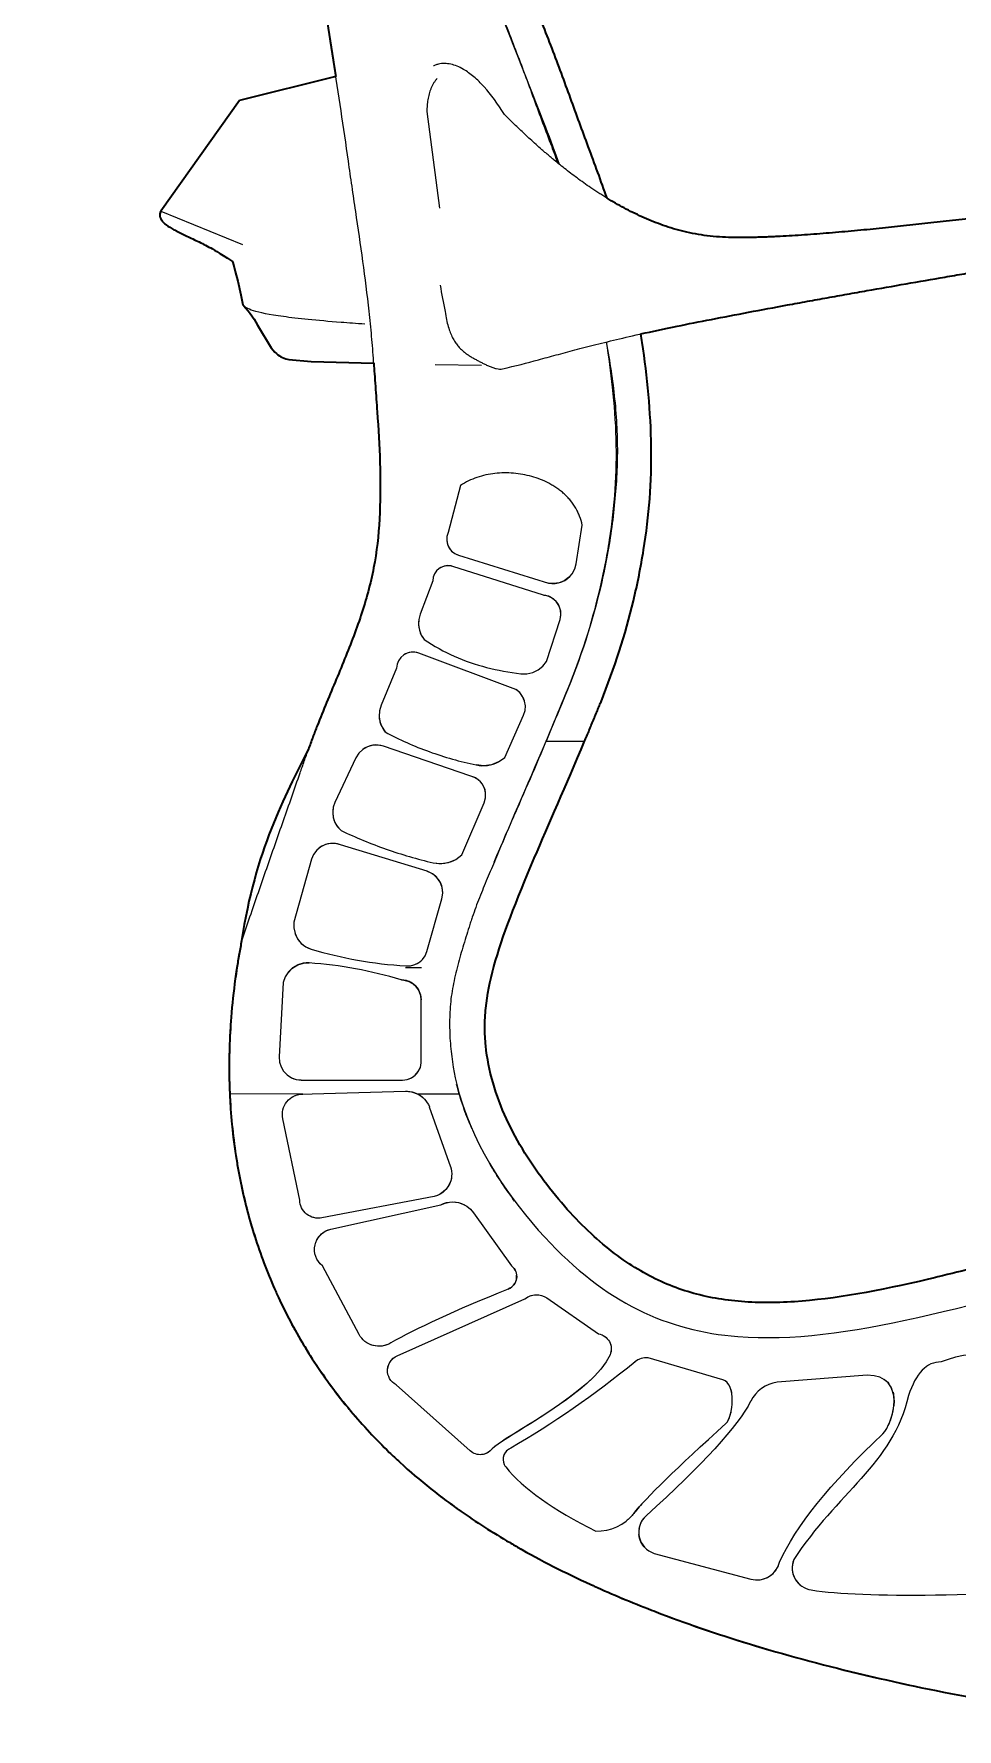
# Model space of a CAD drawing. Header units: millimetres. Extents: x 0 to 2114, y 0 to 2075.
# Drawn here: x 1336.2 to 1505.6, y 1540.6 to 1851.3 of the extents above; entities that cross this region are included whole.
import ezdxf

# ---------------------------------------------------------------- set-up
doc = ezdxf.new("R2010")
doc.units = ezdxf.units.MM
doc.layers.add('Blocks', color=7, linetype='Continuous')
doc.layers.add('Blocks$Inner', color=7, linetype='Continuous', lineweight=25, true_color=0x007f00)
doc.layers.add('Blocks$Outline', color=7, linetype='Continuous', lineweight=35, true_color=0xff3f3f)

# ---------------------------------------------------------------- blocks, each defined once
blk = doc.blocks.new('Setu Side Chair SIde')
at = {"layer": 'Blocks$Inner'}
for p, q in [((236.59, 664.5), (238.92, 646.75)), ((238.11, 618.12), (246.62, 617.99)), ((263.97, 581.59), (265.07, 588.64)), ((242.36, 583.16), (258.89, 578.04)), ((263.7, 580.64), (263.97, 581.59)), ((252.92, 558.52), (235.08, 565.2)), ((258.45, 549.06), (265.51, 549.06)), ((236.62, 525.21), (220.76, 530.04)), ((235.57, 507.53), (232.63, 507.53)), ((213.8, 484.39), (200.42, 484.44)), ((237.02, 482.07), (240.9, 471.07)), ((213.25, 464.95), (210.16, 479.86)), ((237.91, 465.63), (217.31, 461.69)), ((218.96, 459.61), (239.12, 464.09)), ((245.15, 462.63), (252.13, 452.87)), ((224.14, 440.33), (217.44, 452.9)), ((231.12, 436.4), (254.57, 446.86)), ((258.6, 447.01), (268.04, 440.43)), ((290.86, 432.02), (277.18, 436.02)), ((317.36, 432.86), (300.81, 431.58)), ((244.53, 418.98), (230.93, 431.08)), ((278.29, 400.18), (296, 395.48))]:
    blk.add_line(p, q, dxfattribs=at)
for points in [[(219.87, 670.87), (202.22, 666.5), (187.76, 646.23), (202.77, 640.1)], [(202.85, 629.03), (202.44, 630.86), (201.89, 633.4), (201.44, 635.15), (201.14, 636.2), (200.9, 637)], [(202.99, 628.85), (203.39, 628.42), (203.77, 627.96), (204.15, 627.47), (204.88, 626.39), (208.03, 621.15)], [(205.52, 625.34), (208.03, 621.15), (208.68, 620.4), (208.97, 620.13), (209.25, 619.9), (209.53, 619.71), (209.82, 619.54), (210.11, 619.39), (210.41, 619.26), (210.7, 619.15), (211.25, 619), (215.33, 618.63), (227.04, 618.37)], [(242.72, 595.93), (240.46, 587.31), (240.25, 586.6), (240.21, 585.87)], [(240.21, 585.87), (240.35, 585.15), (240.66, 584.48), (241.11, 583.91), (241.69, 583.46), (242.36, 583.16)], [(241.36, 581.11), (240.71, 581.23), (240.06, 581.21), (239.42, 581.03), (238.85, 580.72)], [(261, 571.38), (261.15, 572.24), (261.08, 573.11), (260.79, 573.94), (260.3, 574.66), (259.64, 575.24), (258.86, 575.62), (258, 575.8), (241.36, 581.11)], [(238.85, 580.72), (238.36, 580.28), (237.98, 579.74), (237.74, 579.13), (237.65, 578.48), (235.33, 572.32), (235.08, 571.37)], [(263.23, 579.77), (262.57, 579.04), (261.76, 578.47), (260.85, 578.1), (259.87, 577.96), (258.89, 578.04)], [(263.23, 579.77), (263.7, 580.64)], [(235.08, 571.37), (235.04, 570.39), (235.2, 569.42), (235.56, 568.51), (236.11, 567.69)], [(256, 561.65), (256.99, 562.12), (257.85, 562.81), (258.54, 563.67), (261, 571.38)], [(232.35, 564.87), (231.81, 564.4), (231.39, 563.82), (231.13, 563.16), (231.03, 562.45), (228.19, 555.65), (227.9, 554.65), (227.83, 553.61)], [(235.08, 565.2), (234.39, 565.37), (233.67, 565.37), (232.98, 565.2), (232.35, 564.87)], [(253.82, 561.42), (254.92, 561.41), (256, 561.65)], [(249.71, 545.27), (250.85, 546.07), (254.32, 553.83), (254.58, 554.67), (254.64, 555.56), (254.49, 556.43)], [(254.49, 556.43), (254.14, 557.25), (253.61, 557.96), (252.92, 558.52)], [(227.83, 553.61), (227.98, 552.59), (228.36, 551.62), (228.93, 550.75)], [(224.82, 547.54), (224.1, 546.84), (223.57, 545.99), (219.72, 537.83), (219.41, 536.94)], [(228.63, 548.15), (227.65, 548.36), (226.64, 548.32), (225.68, 548.04), (224.82, 547.54)], [(244.43, 542.7), (228.63, 548.15)], [(249.71, 545.27), (248.41, 544.76), (247.03, 544.57), (245.64, 544.71)], [(247.36, 539.57), (247.15, 540.47), (246.71, 541.27), (246.08, 541.94), (245.31, 542.43), (244.43, 542.7)], [(241.86, 527.4), (242.99, 528.26), (247.09, 537.78), (247.35, 538.66), (247.36, 539.57)], [(219.41, 536.94), (219.3, 536), (219.4, 535.07), (219.7, 534.17), (220.19, 533.37), (220.84, 532.69)], [(216.37, 529.08), (215.81, 528.32), (215.44, 527.44), (212.15, 515.92), (212.15, 514.84), (212.39, 513.8)], [(220.76, 530.04), (219.84, 530.29), (218.89, 530.31), (217.96, 530.11), (217.11, 529.69), (216.37, 529.08)], [(239.5, 521.21), (239.39, 522.26), (239.02, 523.25), (238.4, 524.1), (237.58, 524.77), (236.62, 525.21)], [(237.74, 526.77), (239.15, 526.62), (240.56, 526.84), (241.86, 527.4)], [(235.77, 509.06), (236.26, 509.74), (236.58, 510.52), (239.34, 520.17), (239.5, 521.21)], [(212.39, 513.8), (212.86, 512.84), (213.54, 512.01), (214.4, 511.37), (215.38, 510.94)], [(211.17, 506.76), (210.59, 505.86), (210.22, 504.85), (209.51, 491.18), (209.57, 490.25), (209.84, 489.36), (210.31, 488.56), (210.95, 487.88), (211.73, 487.38)], [(211.99, 507.53), (212.91, 508.05), (213.92, 508.35), (214.97, 508.42), (213.9, 508.35), (212.88, 508.04), (211.95, 507.5), (211.17, 506.76)], [(232.75, 507.88), (233.58, 507.9), (234.4, 508.12), (235.14, 508.51), (235.77, 509.06)], [(235.05, 503.46), (234.48, 504.22), (233.72, 504.81), (232.84, 505.18), (231.89, 505.31)], [(235.05, 503.46), (235.42, 502.58), (235.54, 501.63)], [(213.53, 486.96), (232.09, 486.96), (232.94, 487.07), (233.74, 487.37), (234.44, 487.87), (234.99, 488.52), (235.38, 489.28), (235.56, 490.12), (235.54, 490.98), (235.54, 501.63)], [(211.73, 487.38), (212.6, 487.06), (213.53, 486.96)], [(213.8, 484.39), (215.54, 484.44), (232.63, 484.92), (233.75, 484.81), (234.81, 484.44), (242.5, 484.44)]]:
    blk.add_lwpolyline(points, dxfattribs=at)
for centre, radius, start, end in [((243.27, 586.08), 3.06, 183.9932, 252.7835), ((240.49, 578.4), 2.84, 72.3088, 125.3243), ((259.72, 582.25), 4.3, 337.9081, 351.0961), ((259.72, 582.25), 4.3, 258.7798, 324.72), ((257.77, 572.41), 3.39, 342.3088, 85.9835), ((239.69, 570.67), 4.66, 171.4566, 219.7792), ((234.03, 562.39), 3, 69.4892, 124.0902), ((254.42, 566.24), 4.85, 262.8962, 288.9425), ((250.89, 555.36), 3.76, 16.5743, 57.2815), ((-472.99, 860.13), 794.84, 336.9604, 337.6984), ((-435.06, 844.47), 760.31, 337.13615, 337.72723), ((232.6, 553.81), 4.78, 182.3653, 219.8761), ((227.29, 544.28), 4.09, 70.9743, 127.2038), ((246.92, 550.45), 5.88, 257.4533, 298.2743), ((243.82, 539.19), 3.56, 6.2321, 80.1663), ((223.61, 535.99), 4.31, 167.2566, 230.0223), ((219.27, 526.35), 3.99, 68.0721, 136.6504), ((235.43, 521.31), 4.07, 358.596, 73.0296), ((239.01, 532.28), 5.65, 257.022, 300.3257), ((216.73, 515.35), 4.61, 199.6026, 252.9588), ((214.73, 503.79), 4.63, 87.015, 140.2377), ((233.06, 511.53), 3.66, 265.026, 317.6921), ((231.87, 501.63), 3.67, 0, 89.6158), ((232.09, 490.46), 3.5, 270, 326.303), ((213.51, 490.97), 4, 243.6479, 270.304), ((250.56, 450.94), 2.49, 291.9743, 6.2985), ((250.56, 450.94), 2.49, 21.1634, 50.893), ((276.84, 432.73), 3.31, 84.1741, 129.0965), ((276.84, 432.73), 3.31, 114.1224, 129.0965), ((301.79, 425.12), 6.53, 98.6417, 153.0073), ((252.77, 417.42), 2.21, 111.7845, 205.6631), ((252.77, 417.42), 2.21, 111.7845, 219.0744), ((267.94, 412.64), 8.36, 267.4154, 322.0981), ((279.5, 404.06), 4.06, 132, 252.5795), ((279.5, 404.06), 4.06, 132, 172.1932), ((297.11, 399.63), 4.3, 255.1424, 346.2425), ((297.11, 399.63), 4.3, 281.171, 346.2425), ((307.68, 397.53), 4.09, 158.2066, 231.8984), ((307.68, 397.53), 4.09, 158.2066, 261.3752)]:
    blk.add_arc(centre, radius, start, end, dxfattribs=at)
at = {"layer": 'Blocks$Inner', "extrusion": (0, 0, -1)}
for centre, radius, start, end in [((-214.73, 503.79), 4.63, 40.161, 53.666), ((-231.87, 501.63), 3.67, 90.3842, 150.1281), ((-232.76, 480.3), 4.62, 88.3911, 129.8812), ((-213.84, 480.62), 3.77, 348.2567, 89.3631), ((-213.84, 480.62), 3.77, 60.4756, 89.3631), ((-232.76, 480.3), 4.62, 116.4105, 157.5414), ((-236.97, 469.69), 4.17, 160.5827, 256.9537), ((-236.97, 469.69), 4.17, 188.1173, 256.9537), ((-216.67, 465.05), 3.42, 259.1873, 358.3755), ((-241.29, 459.87), 4.74, 62.7362, 144.4317), ((-241.29, 459.87), 4.74, 62.7362, 117.1999), ((-216.67, 465.05), 3.42, 259.1873, 301.6965), ((-219.79, 455.89), 3.81, 308.1039, 77.4857), ((-219.79, 455.89), 3.81, 19.9827, 77.4857), ((-250.56, 450.94), 2.49, 129.107, 248.0257), ((-250.56, 450.94), 2.49, 188.5663, 248.0257), ((-250.56, 450.94), 2.49, 129.107, 143.9718), ((-256.68, 444.25), 3.36, 51.0086, 124.8454), ((-256.68, 444.25), 3.36, 51.0086, 95.3107), ((-227.79, 442.28), 4.13, 238.2964, 331.9258), ((-227.79, 442.28), 4.13, 238.2964, 305.1746), ((-267.6, 437.67), 2.8, 99.0024, 203), ((-267.6, 437.67), 2.8, 113.8592, 128.716), ((-267.6, 437.67), 2.8, 158.4296, 203), ((-232.33, 433.69), 2.97, 355.0547, 65.9674), ((-232.33, 433.69), 2.97, 298.3246, 65.9674), ((-246.36, 421.03), 2.75, 217.4388, 311.6652), ((-246.36, 421.03), 2.75, 217.4388, 257.8216), ((-267.94, 412.64), 8.36, 217.9019, 231.5726), ((-279.5, 404.06), 4.06, 314.2159, 354.4091)]:
    blk.add_arc(centre, radius, start, end, dxfattribs=at)
at = {"layer": 'Blocks$Inner'}
for points, knots in [([(269.62, 648.59), (268.53, 651.75), (266.83, 656.34), (264.54, 662.46), (262.92, 666.94), (261.28, 671.48), (258.96, 677.58), (255.94, 685.28), (252.23, 694.54), (248.65, 703.7), (245.21, 712.72), (240.63, 724.66), (235.02, 739.56), (228.48, 757.58), (222.12, 775.62), (216, 793.97), (209.99, 812.34), (204.36, 830.47), (198.7, 848.57), (192.62, 866.67), (188.46, 878.72), (186.34, 884.74)], [-0.7244441, -0.7244441, -0.7244441, -0.7244441, -0.6944444, -0.6805556, -0.6666667, -0.6527778, -0.6388889, -0.6111111, -0.5833333, -0.5555556, -0.5277778, -0.5, -0.4444444, -0.3888889, -0.3333333, -0.2777778, -0.2222222, -0.1666667, -0.1111111, -0.0555556, 0, 0, 0, 0]), ([(180.59, 882.05), (182.68, 876.09), (186.77, 864.17), (192.76, 846.3), (198.31, 828.52), (203.84, 810.73), (209.78, 792.56), (215.83, 774.41), (222.06, 756.7), (228.46, 739.01), (233.99, 724.25), (238.52, 712.42), (241.92, 703.51), (245.44, 694.49), (249.08, 685.4), (252.05, 677.84), (254.34, 671.84), (255.98, 667.37), (257.59, 662.97), (259.15, 658.86), (260.15, 656.22), (260.6, 655.02)], [41.5333371, 41.5333371, 41.5333371, 41.5333371, 41.5888927, 41.6444482, 41.7000038, 41.7555593, 41.8111149, 41.8666704, 41.922226, 41.9777815, 42.0333371, 42.0611149, 42.0888927, 42.1166704, 42.1444482, 42.172226, 42.1861149, 42.2000038, 42.2138927, 42.2277815, 42.2393584, 42.2393584, 42.2393584, 42.2393584]), ([(180.59, 882.05), (182.81, 875.66), (186.12, 865.96), (190.52, 852.79), (193.8, 842.81), (197.05, 832.66), (200.25, 822.33), (203.48, 811.97), (207.87, 798.27), (213.51, 781.36), (220.45, 761.13), (227.7, 741.09), (233.88, 724.46), (238.96, 711.22), (242.86, 701.34), (246.11, 693.1), (248.67, 686.49), (250.54, 681.51), (252.44, 676.53), (255.07, 669.91), (257.96, 662.68), (260.06, 657.08), (260.87, 654.81)], [8.7653935, 8.7653935, 8.7653935, 8.7653935, 8.8278935, 8.8591435, 8.8903935, 8.9216435, 8.9528935, 8.9841435, 9.0153935, 9.0778935, 9.1403935, 9.2028935, 9.2653935, 9.2966435, 9.3278935, 9.3591435, 9.3747685, 9.3903935, 9.4060185, 9.4216435, 9.4528935, 9.4741209, 9.4741209, 9.4741209, 9.4741209]), ([(202.6, 512.46), (203.62, 515.42), (205.67, 521.32), (208.73, 530.12), (211.29, 537.42), (213.07, 542.51), (214.09, 545.41), (214.85, 547.58), (215.63, 549.75), (216.73, 552.62), (218.76, 557.6), (221.77, 564.65), (225.01, 573.17), (227.25, 581.89), (228.08, 590.94), (228.05, 600.16), (227.58, 607.91), (227.19, 613.32), (226.97, 616.4), (226.81, 618.7), (226.65, 620.99), (226.39, 624.05), (225.85, 629.39), (224.87, 637.02), (223.75, 644.65), (222.84, 650.78), (221.97, 656.92), (220.85, 664.63), (218.92, 677.02), (216.41, 692.51), (213.49, 710.88), (210.4, 729.21), (207.15, 747.94), (204.26, 763.46), (201.79, 775.37), (199.88, 784.15), (198.22, 791.45), (197.02, 796.62), (196.32, 799.59), (195.79, 801.84), (195.27, 804.11), (194.62, 807.18), (193.57, 812.65), (192.13, 820.59), (190.31, 828.38), (188.61, 833.57), (187.49, 836.45), (186.55, 838.54), (185.54, 840.59), (184.14, 843.3), (181.51, 847.93), (177.25, 854.27), (171.34, 861.43), (166.86, 865.91), (164.49, 868.07)], [39.533337, 39.533337, 39.533337, 39.533337, 39.558337, 39.583337, 39.608337, 39.620837, 39.627087, 39.633337, 39.639587, 39.645837, 39.658337, 39.683337, 39.708337, 39.733337, 39.758337, 39.783337, 39.808337, 39.820837, 39.827087, 39.833337, 39.839587, 39.845837, 39.858337, 39.883337, 39.908337, 39.920837, 39.933337, 39.958337, 39.983337, 40.033337, 40.083337, 40.133337, 40.183337, 40.233337, 40.258337, 40.283337, 40.308337, 40.320837, 40.327087, 40.333337, 40.339587, 40.345837, 40.358337, 40.383337, 40.408337, 40.420837, 40.427087, 40.433337, 40.439587, 40.445837, 40.458337, 40.483337, 40.508337, 40.533337, 40.533337, 40.533337, 40.533337]), ([(250.82, 663.92), (249.59, 665.91), (247.73, 668.45), (245.19, 670.93), (243.53, 672.12), (242.13, 672.83), (241.15, 673.14), (240.39, 673.26), (239.81, 673.3), (239.24, 673.27), (238.69, 673.17), (238.22, 673.03), (237.92, 672.9), (237.81, 672.84), (237.79, 672.83)], [163.1090985, 163.1090985, 163.1090985, 163.1090985, 163.3313207, 163.4424318, 163.553543, 163.6229874, 163.6924318, 163.7271541, 163.7618763, 163.7965985, 163.8313207, 163.866043, 163.8834041, 163.8868763, 163.8868763, 163.8868763, 163.8868763]), ([(238.45, 670.51), (238.39, 670.45), (238.27, 670.32), (238.05, 670.04), (237.81, 669.66), (237.59, 669.26), (237.44, 668.94), (237.33, 668.7), (237.23, 668.45), (237.11, 668.12), (236.98, 667.7), (236.86, 667.17), (236.73, 666.47), (236.61, 665.59), (236.59, 664.87), (236.59, 664.5)], [0.7, 0.7, 0.7, 0.7, 0.7125, 0.725, 0.75, 0.775, 0.7875, 0.8, 0.8125, 0.825, 0.85, 0.875, 0.9, 0.95, 1, 1, 1, 1]), ([(497.98, 637.33), (496.18, 639.94), (491.77, 644.17), (484.93, 647.75), (479.13, 649.9), (474.71, 651.21), (470.21, 652.27), (465.55, 653.15), (460.88, 653.84), (456.28, 654.37), (451.66, 654.76), (446.88, 655.05), (442.06, 655.22), (435.77, 655.32), (428.01, 655.25), (420.7, 654.97), (415.12, 654.6), (411.05, 654.25), (406.92, 653.83), (402.66, 653.32), (398.35, 652.75), (392.62, 651.96), (385.27, 650.91), (375.26, 649.58), (364.88, 648.27), (356.2, 647.22), (349.53, 646.43), (344.73, 645.86), (340.02, 645.31), (335.3, 644.77), (330.69, 644.25), (326.25, 643.75), (322.55, 643.36), (319.57, 643.05), (317.3, 642.82), (315, 642.6), (311.93, 642.33), (308.1, 642.01), (304.32, 641.75), (301.73, 641.6), (300.27, 641.53), (299.19, 641.49), (298.1, 641.45), (296.62, 641.4), (293.99, 641.35), (290.22, 641.42), (285.79, 641.96), (281.72, 642.96), (278.14, 644.23), (274.74, 645.75), (272.06, 647.16), (270.25, 648.21), (269.24, 648.83), (268.48, 649.3), (267.73, 649.78), (266.79, 650.41), (265.21, 651.49), (263.2, 652.97), (261.37, 654.4), (260.1, 655.43), (259.36, 656.04), (258.8, 656.52), (258.24, 657), (257.5, 657.64), (256.24, 658.75), (254.5, 660.34), (252.57, 662.18), (251.38, 663.35), (250.82, 663.92)], [162.109099, 162.109099, 162.109099, 162.109099, 162.142432, 162.175765, 162.192432, 162.209099, 162.225765, 162.242432, 162.259099, 162.275765, 162.292432, 162.309099, 162.325765, 162.342432, 162.375765, 162.409099, 162.425765, 162.442432, 162.459099, 162.475765, 162.492432, 162.509099, 162.542432, 162.575765, 162.609099, 162.642432, 162.659099, 162.675765, 162.692432, 162.709099, 162.725765, 162.742432, 162.759099, 162.767432, 162.775765, 162.784099, 162.792432, 162.809099, 162.825765, 162.834099, 162.838265, 162.842432, 162.846599, 162.850765, 162.859099, 162.875765, 162.892432, 162.909099, 162.925765, 162.942432, 162.959099, 162.967432, 162.971599, 162.975765, 162.979932, 162.984099, 162.992432, 163.009099, 163.025765, 163.034099, 163.038265, 163.042432, 163.046599, 163.050765, 163.059099, 163.075765, 163.092432, 163.109099, 163.109099, 163.109099, 163.109099]), ([(200.9, 637), (198.27, 638.73), (196.59, 639.68), (194.18, 640.88), (191.99, 641.91), (190.12, 642.83), (188.91, 643.55), (188.23, 644.14), (187.74, 644.75), (187.51, 645.53), (187.7, 646.17), (187.88, 646.48)], [0, 0, 0, 0, 0.0416667, 0.0833333, 0.125, 0.1666667, 0.2083333, 0.2291667, 0.25, 0.2916667, 0.3333333, 0.3333333, 0.3333333, 0.3333333]), ([(187.88, 646.48), (187.7, 646.17), (187.51, 645.53), (187.74, 644.75), (188.23, 644.14), (188.91, 643.55), (190.12, 642.83), (191.99, 641.91), (194.18, 640.88), (196.59, 639.68), (198.27, 638.73), (200.9, 637)], [0.3333333, 0.3333333, 0.3333333, 0.3333333, 0.375, 0.4166667, 0.4375, 0.4583333, 0.5, 0.5416667, 0.5833333, 0.625, 0.6666667, 0.6666667, 0.6666667, 0.6666667]), ([(250.45, 617.3), (252.84, 617.85), (255.97, 618.68), (260.25, 619.85), (263.11, 620.63), (265.59, 621.28), (268.22, 621.94), (273.27, 623.17), (280.27, 624.7), (288.69, 626.38), (295.53, 627.69), (301.51, 628.8), (305.76, 629.58), (308.2, 630.02), (310.03, 630.35), (311.86, 630.68), (314.28, 631.11), (318.52, 631.86), (324.5, 632.91), (330.42, 633.94), (335.13, 634.75), (338.66, 635.36), (342.18, 635.97), (346.83, 636.76), (354.8, 638.12), (361.34, 639.22), (365.52, 639.93)], [-167.07788, -167.07788, -167.07788, -167.07788, -166.977878, -166.927877, -166.877876, -166.852875, -166.827875, -166.777874, -166.677872, -166.627871, -166.57787, -166.527869, -166.502869, -166.490368, -166.477868, -166.465368, -166.452868, -166.427867, -166.377866, -166.327865, -166.302865, -166.277864, -166.252864, -166.227863, -166.177862, -166.07788, -166.07788, -166.07788, -166.07788]), ([(225.2, 625.5), (223.65, 625.61), (217.33, 626.07), (209.4, 626.89), (204.17, 627.96), (203.08, 628.67), (202.85, 629.03)], [-6.3661646, -6.3661646, -6.3661646, -6.3661646, -6.3333333, -6.2222222, -6.1111111, -6, -6, -6, -6]), ([(239.92, 627.84), (240.07, 626.76), (240.36, 625.39), (240.86, 623.93), (241.28, 623), (241.74, 622.2), (242.24, 621.53), (242.76, 620.95), (243.31, 620.46), (243.87, 620.04), (244.42, 619.68), (244.9, 619.39), (245.29, 619.17), (245.59, 619.01), (245.89, 618.84), (246.29, 618.63), (246.78, 618.38), (247.38, 618.08), (248.02, 617.79), (248.68, 617.53), (249.54, 617.27), (250.13, 617.22), (250.45, 617.3)], [-168.07788, -168.07788, -168.07788, -168.07788, -167.97788, -167.92788, -167.87788, -167.82788, -167.77788, -167.72788, -167.67788, -167.62788, -167.57788, -167.52788, -167.50288, -167.47788, -167.45288, -167.42788, -167.37788, -167.32788, -167.27788, -167.22788, -167.17788, -167.07788, -167.07788, -167.07788, -167.07788]), ([(262.4, 558.5), (264.87, 564.57), (267.82, 573.71), (270.22, 585.97), (271.28, 595.17), (271.45, 604.51), (270.77, 613.6), (269.96, 619.5), (269.52, 622.26)], [0.9849574, 0.9849574, 0.9849574, 0.9849574, 1.040513, 1.0682908, 1.0960685, 1.1238463, 1.1516241, 1.176302, 1.176302, 1.176302, 1.176302]), ([(269.47, 622.24), (269.55, 621.78), (270.27, 617.84), (271.08, 612.16), (271.53, 605.22), (271.53, 600.03), (271.23, 594.84), (270.53, 587.92), (268.45, 575.82), (265.21, 565.43), (262.4, 558.5)], [-0.1917142, -0.1917142, -0.1917142, -0.1917142, -0.1875, -0.15625, -0.140625, -0.125, -0.109375, -0.09375, -0.0625, 0, 0, 0, 0]), ([(268.52, 556.3), (271, 562.44), (273.98, 571.69), (276.45, 584.14), (277.59, 593.49), (277.87, 602.99), (277.33, 612.62), (276.48, 619.52), (275.91, 623.19), (275.83, 623.72)], [0.9890829, 0.9890829, 0.9890829, 0.9890829, 1.0446385, 1.0724163, 1.100194, 1.1279718, 1.1557496, 1.1835274, 1.1881329, 1.1881329, 1.1881329, 1.1881329]), ([(265.07, 588.64), (264.96, 589.22), (264.72, 590.04), (264.28, 591.07), (263.77, 592.06), (263.12, 592.98), (262.35, 593.83), (261.75, 594.42), (261.11, 594.96), (260.42, 595.47), (259.7, 595.92), (258.72, 596.48), (257.43, 597.07), (255.28, 597.79), (252.48, 598.29), (249.63, 598.26), (247.39, 597.9), (245.21, 597.3), (243.69, 596.55), (242.72, 595.93)], [211.511365, 211.511365, 211.511365, 211.511365, 211.573865, 211.605115, 211.636365, 211.698865, 211.730115, 211.761365, 211.792615, 211.823865, 211.855115, 211.886365, 211.948865, 212.011365, 212.136365, 212.261365, 212.323865, 212.386365, 212.511365, 212.511365, 212.511365, 212.511365]), ([(262.4, 558.5), (261.4, 556.12), (259.38, 551.31), (256.33, 544.05), (253.61, 537.85), (251.72, 533.5), (250.67, 531.04), (249.91, 529.21), (249.16, 527.42), (248.15, 525.05), (246.92, 522.13), (245.75, 519.2), (245.01, 517.11), (244.6, 515.91), (244.22, 514.69), (243.74, 513.15), (242.98, 510.67), (242.08, 507.53), (241.37, 504.36), (240.98, 501.81), (240.81, 499.9), (240.74, 497.99), (240.75, 495.43), (241.05, 490.93), (241.79, 487.05), (242.5, 484.44)], [0, 0, 0, 0, 0.1, 0.2, 0.3, 0.35, 0.375, 0.4, 0.425, 0.45, 0.5, 0.55, 0.575, 0.5875, 0.6, 0.625, 0.65, 0.7, 0.75, 0.775, 0.8, 0.825, 0.85, 0.9, 1, 1, 1, 1]), ([(202.6, 512.46), (205.04, 528.87), (210.57, 539.09), (214.89, 547.67), (214.93, 547.74)], [1.49464474, 1.49464474, 1.49464474, 1.49464474, 1.58438579, 1.58508013, 1.58508013, 1.58508013, 1.58508013]), ([(424.16, 474.35), (414.44, 472.19), (398.11, 468.42), (376.31, 463.03), (358.65, 458.36), (342.72, 454), (323.52, 449.04), (307.23, 446.06), (293.5, 446.12), (284.32, 447.84), (275.79, 451.53), (268.71, 456.72), (262.89, 462.51), (257.04, 469.41), (250.58, 479.62), (247.51, 489.76), (247.15, 496.64), (247.39, 501.26), (249.13, 510.08), (254.93, 524.79), (262.04, 540.83), (265.51, 549.06)], [-0.8873257, -0.8873257, -0.8873257, -0.8873257, -0.8144304, -0.7635285, -0.7126266, -0.6617247, -0.6108228, -0.509019, -0.4581171, -0.4072152, -0.3563133, -0.3054114, -0.2799604, -0.2545095, -0.2036076, -0.1527057, -0.1399802, -0.1272547, -0.1018038, -0.0509019, -0.0109171, -0.0109171, -0.0109171, -0.0109171]), ([(374.2, 367.98), (322.37, 374.34), (231.33, 395.19), (201.69, 455.91), (200.42, 484.44)], [38.0878045, 38.0878045, 38.0878045, 38.0878045, 38.3467036, 38.5333371, 38.5333371, 38.5333371, 38.5333371]), ([(242.5, 484.44), (245.51, 474.15), (263.06, 448.82), (297.87, 433.34), (348.8, 449.86), (402.07, 462.82), (420.35, 466.93)], [82.2893252, 82.2893252, 82.2893252, 82.2893252, 82.391227, 82.5716669, 82.8466703, 82.9848078, 82.9848078, 82.9848078, 82.9848078]), ([(430.8, 432.77), (388.5, 425.31), (381.81, 428.83), (360.64, 435.83), (337.27, 437.99), (330.92, 435.29)], [3.2627355, 3.2627355, 3.2627355, 3.2627355, 3.3423526, 3.4006647, 3.4582618, 3.4582618, 3.4582618, 3.4582618]), ([(231.6, 416.9), (233.42, 415.23), (236.83, 412.32), (240.49, 409.57), (242.16, 408.38)], [-0.27480263, -0.27480263, -0.27480263, -0.27480263, -0.25889905, -0.24624256, -0.24624256, -0.24624256, -0.24624256])]:
    blk.add_open_spline(points, degree=3, knots=knots, dxfattribs=at)
for points in [[(239, 632.66), (239.29, 631.03), (239.59, 629.42), (239.92, 627.84)], [(271.44, 599.21), (271.47, 599.72), (271.49, 600.23), (271.51, 600.74)], [(236.11, 567.69), (237.87, 566.5), (241.54, 564.44), (247.49, 562.47), (251.67, 561.68), (253.82, 561.42)], [(228.93, 550.75), (231.53, 549.35), (236.92, 546.95), (242.68, 545.33), (245.64, 544.71)], [(248.92, 526.87), (251.6, 533.27), (254.83, 540.54), (258.45, 549.06)], [(220.84, 532.69), (223.55, 531.4), (229.08, 529.12), (234.82, 527.45), (237.74, 526.77)], [(200.42, 484.44), (200.23, 489.13), (200.4, 498.49), (201.68, 507.81), (202.6, 512.46)], [(201.74, 507.53), (201.86, 508.35), (202.14, 510), (202.44, 511.64), (202.6, 512.46)], [(215.38, 510.94), (218.15, 510.11), (223.82, 508.76), (229.73, 508.07), (232.75, 507.88)], [(201.44, 505.49), (201.53, 506.17), (201.63, 506.85), (201.74, 507.53)], [(231.89, 505.31), (229.13, 506.14), (223.54, 507.5), (217.85, 508.22), (214.97, 508.42)], [(200.33, 487.16), (200.34, 486.75), (200.35, 486.34), (200.36, 485.93)], [(244.83, 478.06), (243.69, 480.66), (242.74, 483.36), (242.04, 486.14)], [(200.49, 483.11), (200.73, 478.84), (201.23, 474.65), (201.97, 470.54)], [(243.29, 481.97), (243.5, 481.39), (243.71, 480.82), (243.93, 480.25)], [(244.27, 479.4), (244.03, 479.98), (243.8, 480.57), (243.58, 481.16)], [(243.62, 481.05), (243.84, 480.46), (244.07, 479.87), (244.31, 479.28)], [(201.76, 471.75), (202.37, 468.11), (203.17, 464.54), (204.17, 461.04)], [(252.68, 464.76), (251.05, 466.95), (249.48, 469.28), (248.06, 471.74)], [(205.2, 457.68), (206.38, 454.07), (207.76, 450.54), (209.35, 447.11)], [(213.97, 438.42), (212.09, 441.54), (210.41, 444.76), (208.92, 448.07)], [(251.49, 448.64), (241.67, 444.67), (234.5, 441.38), (229.96, 438.76)], [(215.56, 435.85), (217.7, 432.54), (220.06, 429.34), (222.64, 426.27)], [(270.18, 436.57), (267.29, 429.76), (250.85, 421.66), (248.54, 419.36)], [(274.76, 435.29), (267.25, 429.19), (259.65, 423.92), (251.95, 419.47)], [(330.92, 435.29), (328.26, 435.29), (326.26, 433.23), (324.93, 429.11)], [(267.04, 432.39), (261.28, 426.75), (250.39, 421.2), (248.54, 419.36)], [(291.63, 431.54), (291.41, 431.76), (291.16, 431.93), (290.86, 432.02)], [(291.48, 424.03), (292.75, 425.3), (293.4, 431.2), (290.86, 432.02)], [(320.21, 422.1), (322.08, 423.97), (324.78, 432.86), (317.36, 432.86)], [(320.37, 432.13), (320.74, 431.91), (321.05, 431.63), (321.3, 431.33)], [(291.92, 431.16), (292.01, 431.03), (292.09, 430.88), (292.16, 430.72)], [(292.34, 430.22), (292.39, 430.05), (292.44, 429.87), (292.47, 429.68)], [(292.59, 427.89), (292.61, 428.29), (292.6, 428.7), (292.56, 429.1)], [(324.93, 429.11), (322.04, 416.58), (311.74, 411.18), (303.88, 399.05)], [(321.63, 430.84), (321.73, 430.67), (321.82, 430.49), (321.89, 430.3)], [(322.08, 429.73), (322.28, 428.94), (322.31, 428.08), (322.22, 427.21)], [(222.05, 426.97), (224.41, 424.11), (226.95, 421.35), (229.68, 418.71)], [(295.97, 428.08), (293.62, 423.49), (287.23, 416.48), (276.78, 407.08)], [(291.9, 424.65), (292.15, 425.18), (292.36, 425.89), (292.48, 426.68)], [(321.2, 423.63), (321.6, 424.46), (321.95, 425.5), (322.13, 426.57)], [(274.54, 407.51), (276.74, 410.33), (282.39, 415.84), (291.48, 424.03)], [(320.21, 422.1), (320.37, 422.27), (320.54, 422.48), (320.71, 422.74)], [(301.28, 398.61), (304.15, 405.07), (310.46, 412.9), (320.21, 422.1)], [(251.05, 416.03), (254.27, 412.06), (259.78, 408.15), (267.57, 404.29)], [(251.21, 402.51), (247.82, 404.52), (244.58, 406.63), (241.5, 408.86)], [(276.27, 409.53), (275.56, 408.75), (274.98, 408.07), (274.54, 407.51)], [(253.2, 401.35), (257.65, 398.81), (262.34, 396.43), (267.24, 394.21)], [(277.76, 389.8), (273.95, 391.28), (270.24, 392.84), (266.64, 394.48)], [(307.07, 393.48), (317.08, 391.97), (337.5, 392.28), (368.34, 394.44)], [(279.5, 389.13), (285.1, 387.01), (290.9, 385.05), (296.86, 383.26)]]:
    blk.add_open_spline(points, degree=3, dxfattribs=at)
at = {"layer": 'Blocks$Outline'}
for points in [[(219.87, 670.87), (202.22, 666.5)], [(202.22, 666.5), (187.76, 646.23)], [(200.9, 637), (201.14, 636.2)], [(201.14, 636.2), (201.44, 635.15)], [(201.44, 635.15), (201.89, 633.4)], [(201.89, 633.4), (202.44, 630.86)], [(202.44, 630.86), (202.85, 629.03)], [(202.99, 628.85), (203.39, 628.42)], [(203.39, 628.42), (203.77, 627.96)], [(203.77, 627.96), (204.15, 627.47)], [(204.15, 627.47), (204.88, 626.39)], [(204.88, 626.39), (205.52, 625.34)], [(205.52, 625.34), (208.03, 621.15)], [(208.03, 621.15), (208.68, 620.4)], [(208.68, 620.4), (208.97, 620.13)], [(208.97, 620.13), (209.25, 619.9)], [(209.25, 619.9), (209.53, 619.71)], [(209.53, 619.71), (209.82, 619.54)], [(209.82, 619.54), (210.11, 619.39)], [(210.11, 619.39), (210.41, 619.26)], [(210.41, 619.26), (210.7, 619.15)], [(210.7, 619.15), (211.25, 619)], [(211.25, 619), (215.33, 618.63)], [(215.33, 618.63), (226.84, 618.37)]]:
    blk.add_lwpolyline(points, dxfattribs=at)
for points, knots in [([(269.62, 648.59), (268.53, 651.75), (266.83, 656.34), (264.54, 662.46), (262.92, 666.94), (261.28, 671.48), (258.96, 677.58), (255.94, 685.28), (252.23, 694.54), (248.65, 703.7), (245.21, 712.72), (240.63, 724.66), (235.02, 739.56), (228.48, 757.58), (222.12, 775.62), (216, 793.97), (209.99, 812.34), (204.36, 830.47), (198.7, 848.57), (192.62, 866.67), (188.46, 878.72), (186.34, 884.74)], [-0.7244441, -0.7244441, -0.7244441, -0.7244441, -0.6944444, -0.6805556, -0.6666667, -0.6527778, -0.6388889, -0.6111111, -0.5833333, -0.5555556, -0.5277778, -0.5, -0.4444444, -0.3888889, -0.3333333, -0.2777778, -0.2222222, -0.1666667, -0.1111111, -0.0555556, 0, 0, 0, 0]), ([(164.49, 868.07), (166.86, 865.91), (171.34, 861.43), (177.25, 854.27), (181.51, 847.93), (184.14, 843.3), (185.54, 840.59), (186.55, 838.54), (187.49, 836.45), (188.61, 833.57), (190.31, 828.38), (192.13, 820.59), (193.57, 812.65), (194.62, 807.18), (195.27, 804.11), (195.79, 801.84), (196.32, 799.59), (197.02, 796.62), (198.22, 791.45), (199.88, 784.15), (201.79, 775.37), (204.26, 763.46), (207.15, 747.94), (210.4, 729.21), (213.49, 710.88), (216.41, 692.51), (218.58, 679.1), (219.71, 671.89), (219.87, 670.87)], [-40.5333371, -40.5333371, -40.5333371, -40.5333371, -40.5083371, -40.4833371, -40.4583371, -40.4458371, -40.4395871, -40.4333371, -40.4270871, -40.4208371, -40.4083371, -40.3833371, -40.3583371, -40.3458371, -40.3395871, -40.3333371, -40.3270871, -40.3208371, -40.3083371, -40.2833371, -40.2583371, -40.2333371, -40.1833371, -40.1333371, -40.0833371, -40.0333371, -39.9833371, -39.9751107, -39.9751107, -39.9751107, -39.9751107]), ([(497.98, 637.33), (496.18, 639.94), (491.77, 644.17), (484.93, 647.75), (479.13, 649.9), (474.71, 651.21), (470.21, 652.27), (465.55, 653.15), (460.88, 653.84), (456.28, 654.37), (451.66, 654.76), (446.88, 655.05), (442.06, 655.22), (435.77, 655.32), (428.01, 655.25), (420.7, 654.97), (415.12, 654.6), (411.05, 654.25), (406.92, 653.83), (402.66, 653.32), (398.35, 652.75), (392.62, 651.96), (385.27, 650.91), (375.26, 649.58), (364.88, 648.27), (356.2, 647.22), (349.53, 646.43), (344.73, 645.86), (340.02, 645.31), (335.3, 644.77), (330.69, 644.25), (326.25, 643.75), (322.55, 643.36), (319.57, 643.05), (317.3, 642.82), (315, 642.6), (311.93, 642.33), (308.1, 642.01), (304.32, 641.75), (301.73, 641.6), (300.27, 641.53), (299.19, 641.49), (298.1, 641.45), (296.62, 641.4), (293.99, 641.35), (290.22, 641.42), (285.79, 641.96), (281.72, 642.96), (278.14, 644.23), (274.74, 645.75), (272.06, 647.16), (270.39, 648.13), (269.75, 648.52), (269.62, 648.59)], [162.1090985, 162.1090985, 162.1090985, 162.1090985, 162.1424318, 162.1757652, 162.1924318, 162.2090985, 162.2257652, 162.2424318, 162.2590985, 162.2757652, 162.2924318, 162.3090985, 162.3257652, 162.3424318, 162.3757652, 162.4090985, 162.4257652, 162.4424318, 162.4590985, 162.4757652, 162.4924318, 162.5090985, 162.5424318, 162.5757652, 162.6090985, 162.6424318, 162.6590985, 162.6757652, 162.6924318, 162.7090985, 162.7257652, 162.7424318, 162.7590985, 162.7674318, 162.7757652, 162.7840985, 162.7924318, 162.8090985, 162.8257652, 162.8340985, 162.8382652, 162.8424318, 162.8465985, 162.8507652, 162.8590985, 162.8757652, 162.8924318, 162.9090985, 162.9257652, 162.9424318, 162.9590985, 162.9674318, 162.9694995, 162.9694995, 162.9694995, 162.9694995]), ([(187.76, 646.23), (187.76, 646.23), (187.66, 646), (187.54, 645.45), (187.74, 644.75), (188.23, 644.14), (188.91, 643.55), (190.12, 642.83), (191.99, 641.91), (194.18, 640.88), (196.59, 639.68), (198.27, 638.73), (200.9, 637)], [-0.0722977, -0.0722977, -0.0722977, -0.0722977, -0.0722867, -0.0416667, 0, 0.0208333, 0.0416667, 0.0833333, 0.125, 0.1666667, 0.2083333, 0.25, 0.25, 0.25, 0.25]), ([(275.83, 623.72), (277.89, 624.17), (281.95, 625.04), (288.69, 626.38), (295.53, 627.69), (301.51, 628.8), (305.76, 629.58), (308.2, 630.02), (310.03, 630.35), (311.86, 630.68), (314.28, 631.11), (318.52, 631.86), (324.5, 632.91), (330.42, 633.94), (335.13, 634.75), (338.66, 635.36), (342.18, 635.97), (346.83, 636.76), (354.8, 638.12), (361.34, 639.22), (365.52, 639.93)], [-166.7379721, -166.7379721, -166.7379721, -166.7379721, -166.677872, -166.627871, -166.57787, -166.527869, -166.5028685, -166.4903683, -166.4778681, -166.4653678, -166.4528676, -166.4278671, -166.3778661, -166.3278651, -166.3028646, -166.2778641, -166.2528636, -166.2278631, -166.1778621, -166.0778799, -166.0778799, -166.0778799, -166.0778799]), ([(268.52, 556.3), (271, 562.44), (273.98, 571.69), (276.45, 584.14), (277.59, 593.49), (277.87, 602.99), (277.33, 612.62), (276.48, 619.52), (275.91, 623.19), (275.83, 623.72)], [0.9890829, 0.9890829, 0.9890829, 0.9890829, 1.0446385, 1.0724163, 1.100194, 1.1279718, 1.1557496, 1.1835274, 1.1881329, 1.1881329, 1.1881329, 1.1881329]), ([(226.84, 618.37), (226.88, 617.71), (226.98, 616.29), (227.19, 613.32), (227.58, 607.91), (228.05, 600.16), (228.08, 590.94), (227.25, 581.89), (225.01, 573.17), (221.77, 564.65), (218.76, 557.6), (216.73, 552.62), (215.63, 549.75), (215.11, 548.3), (214.85, 547.58)], [-39.8324459, -39.8324459, -39.8324459, -39.8324459, -39.8270871, -39.8208371, -39.8083371, -39.7833371, -39.7583371, -39.7333371, -39.7083371, -39.6833371, -39.6583371, -39.6458371, -39.6395871, -39.6333371, -39.6333371, -39.6333371, -39.6333371]), ([(214.85, 547.58), (214.84, 547.57), (210.54, 539.03), (205.04, 528.87), (202.6, 512.46)], [-1.58453157, -1.58453157, -1.58453157, -1.58453157, -1.58438579, -1.49464474, -1.49464474, -1.49464474, -1.49464474]), ([(424.16, 474.35), (414.44, 472.19), (398.11, 468.42), (376.31, 463.03), (358.65, 458.36), (342.72, 454), (323.52, 449.04), (307.23, 446.06), (293.5, 446.12), (284.32, 447.84), (275.79, 451.53), (268.71, 456.72), (262.89, 462.51), (257.04, 469.41), (250.58, 479.62), (247.51, 489.76), (247.15, 496.64), (247.39, 501.26), (249.13, 510.08), (254.93, 524.79), (262.04, 540.83), (265.51, 549.06)], [-0.8873257, -0.8873257, -0.8873257, -0.8873257, -0.8144304, -0.7635285, -0.7126266, -0.6617247, -0.6108228, -0.509019, -0.4581171, -0.4072152, -0.3563133, -0.3054114, -0.2799604, -0.2545095, -0.2036076, -0.1527057, -0.1399802, -0.1272547, -0.1018038, -0.0509019, -0.0109171, -0.0109171, -0.0109171, -0.0109171]), ([(201.44, 505.49), (201.11, 503.16), (200.45, 497.06), (200.27, 490.94), (200.34, 487.16)], [-39.2839701, -39.2839701, -39.2839701, -39.2839701, -39.0333371, -38.6302606, -38.6302606, -38.6302606, -38.6302606]), ([(201.76, 471.75), (201.82, 471.35), (202.46, 467.72), (203.29, 464.15), (204.17, 461.04)], [-0.4173786, -0.4173786, -0.4173786, -0.4173786, -0.41462413, -0.39268214, -0.39268214, -0.39268214, -0.39268214]), ([(208.92, 448.07), (209.06, 447.75), (210.57, 444.45), (212.27, 441.24), (213.97, 438.42)], [-0.36131213, -0.36131213, -0.36131213, -0.36131213, -0.35892407, -0.33658469, -0.33658469, -0.33658469, -0.33658469]), ([(222.05, 426.97), (222.25, 426.74), (224.62, 423.88), (227.18, 421.14), (229.68, 418.71)], [-0.30513042, -0.30513042, -0.30513042, -0.30513042, -0.30311264, -0.28048724, -0.28048724, -0.28048724, -0.28048724]), ([(231.6, 416.9), (233.42, 415.23), (236.63, 412.49), (240.06, 409.89), (241.5, 408.86)], [-0.27480263, -0.27480263, -0.27480263, -0.27480263, -0.25889905, -0.24792066, -0.24792066, -0.24792066, -0.24792066]), ([(241.5, 408.86), (241.72, 408.7), (244.81, 406.48), (248.07, 404.38), (251.21, 402.51)], [-0.24792066, -0.24792066, -0.24792066, -0.24792066, -0.24624256, -0.22438979, -0.22438979, -0.22438979, -0.22438979]), ([(266.64, 394.48), (266.84, 394.39), (270.44, 392.75), (274.16, 391.2), (277.76, 389.8)], [-0.19069816, -0.19069816, -0.19069816, -0.19069816, -0.18944389, -0.16829235, -0.16829235, -0.16829235, -0.16829235])]:
    blk.add_open_spline(points, degree=3, knots=knots, dxfattribs=at)
for points in [[(202.85, 629.03), (202.89, 628.97), (202.93, 628.91), (202.99, 628.85)], [(202.6, 512.46), (202.44, 511.64), (202.14, 510), (201.86, 508.35), (201.74, 507.53)], [(201.74, 507.53), (201.63, 506.85), (201.53, 506.17), (201.44, 505.49)], [(200.34, 487.16), (200.34, 486.75), (200.35, 486.34), (200.37, 485.93)], [(200.37, 485.93), (200.38, 485.43), (200.4, 484.94), (200.42, 484.44)], [(200.42, 484.44), (200.44, 483.99), (200.46, 483.55), (200.49, 483.11)], [(200.49, 483.11), (200.71, 479.26), (201.13, 475.47), (201.76, 471.75)], [(204.17, 461.04), (204.5, 459.91), (204.84, 458.79), (205.2, 457.68)], [(205.2, 457.68), (206.27, 454.4), (207.51, 451.2), (208.92, 448.07)], [(213.97, 438.42), (214.48, 437.56), (215.02, 436.7), (215.56, 435.85)], [(215.56, 435.85), (217.54, 432.79), (219.7, 429.83), (222.05, 426.97)], [(229.68, 418.71), (230.31, 418.1), (230.95, 417.5), (231.6, 416.9)], [(251.21, 402.51), (251.87, 402.12), (252.53, 401.73), (253.2, 401.35)], [(253.2, 401.35), (257.47, 398.91), (261.96, 396.63), (266.64, 394.48)], [(277.76, 389.8), (278.34, 389.57), (278.92, 389.35), (279.5, 389.13)], [(279.5, 389.13), (285.1, 387.01), (290.9, 385.05), (296.86, 383.26)], [(296.86, 383.26), (309.94, 379.31), (323.79, 376.11), (337.94, 373.49)]]:
    blk.add_open_spline(points, degree=3, dxfattribs=at)
blk.add_rational_spline([(265.51, 549.06), (267.03, 552.67), (268.52, 556.3)], [1, 0.999986696825, 1], degree=2, dxfattribs=at)

msp = doc.modelspace()

# ---------------------------------------------------------------- block references
at = {"layer": 'Blocks'}
msp.add_blockref('Setu Side Chair SIde', (1171.71, 1172.58), dxfattribs=at)

doc.saveas('drawing.dxf')
